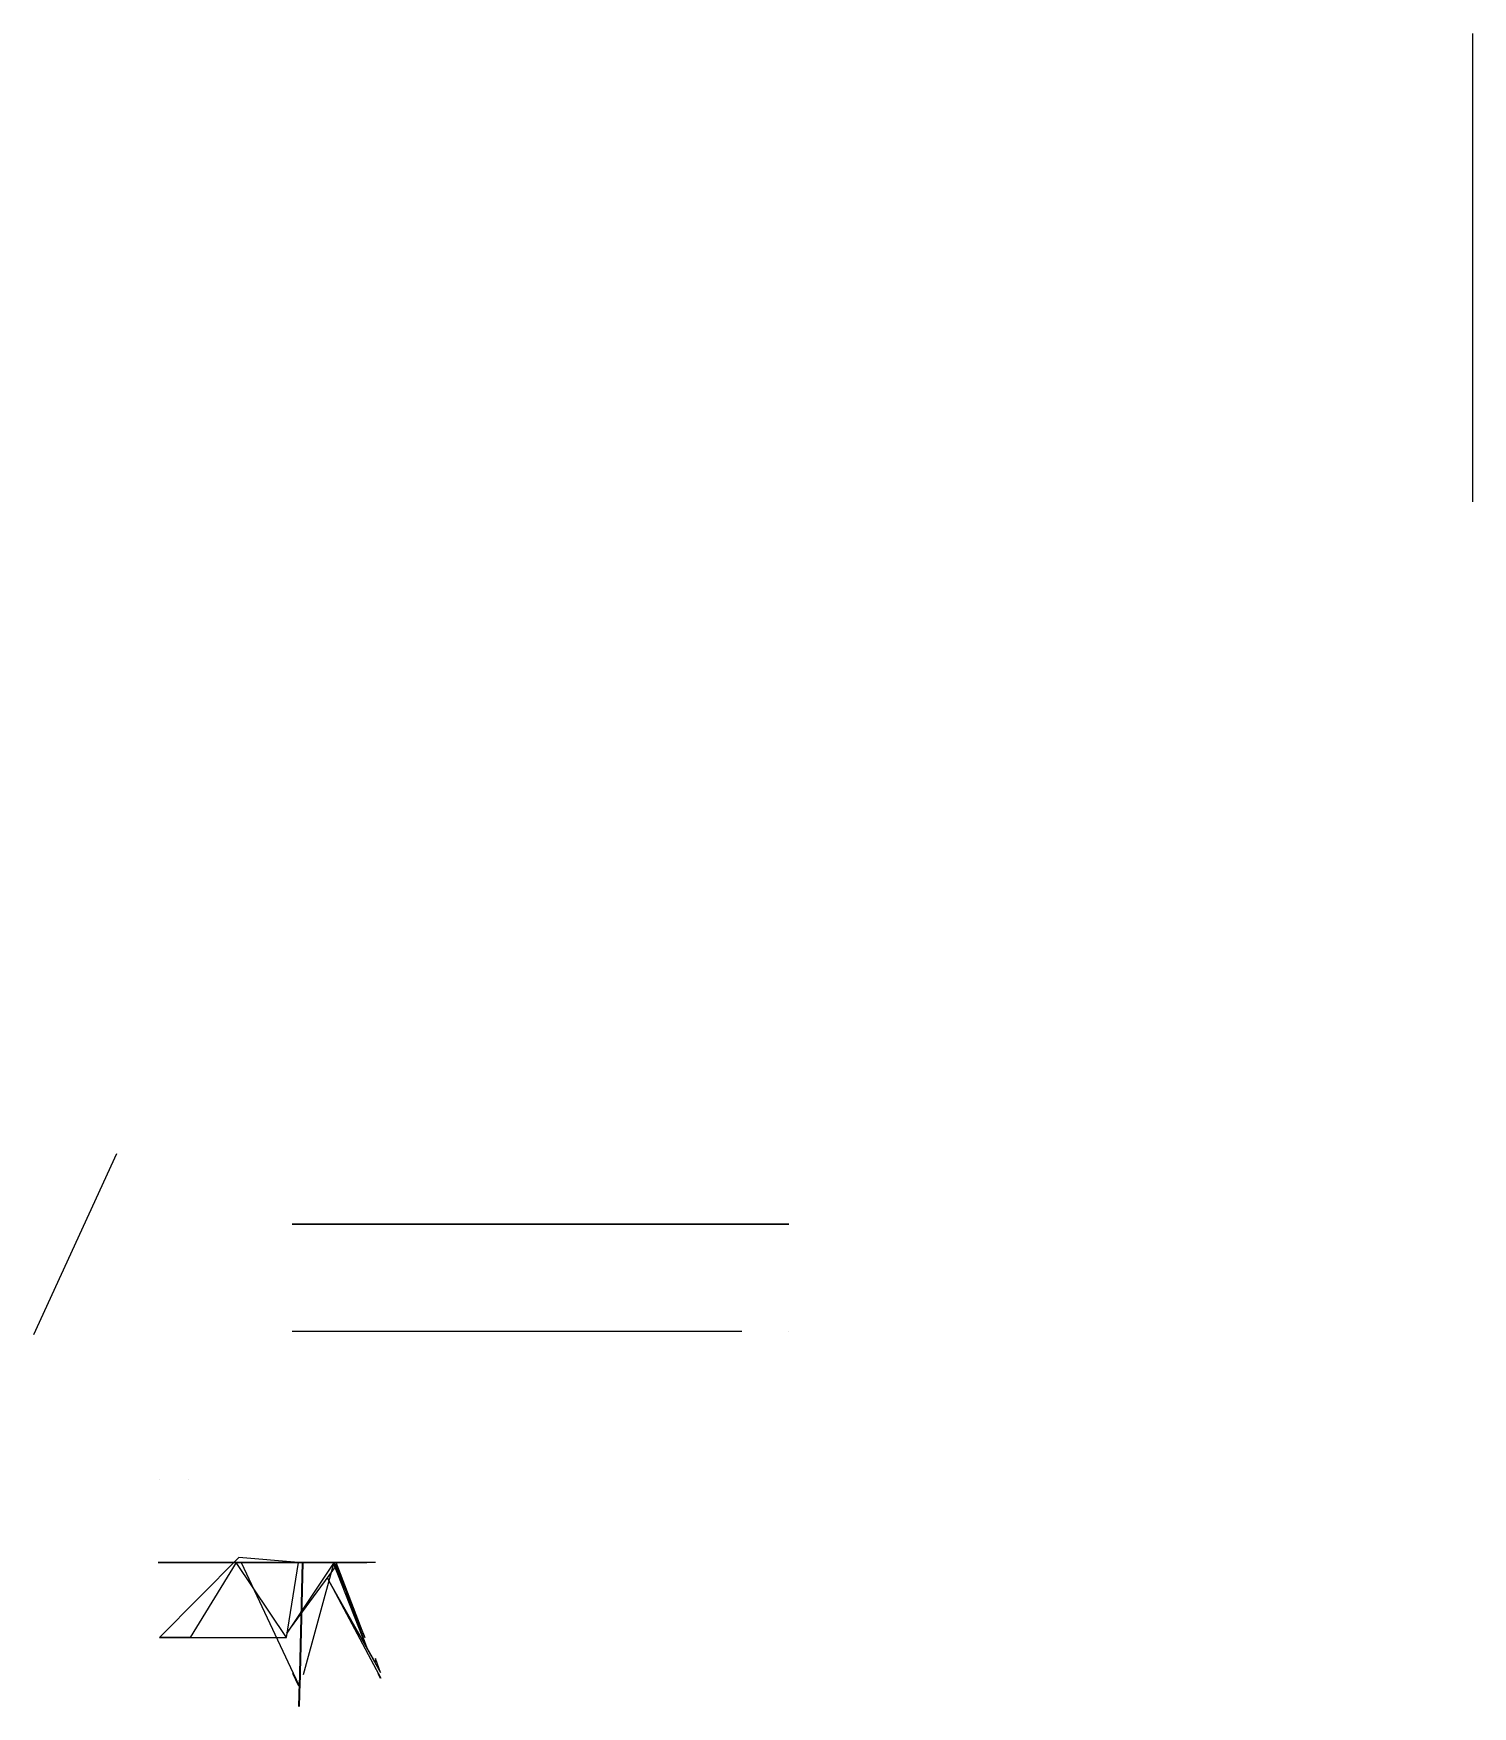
# Model space of a CAD drawing. Header units: inches. Extents: x -28 to 126, y -40 to 138.
import ezdxf

# ---------------------------------------------------------------- set-up
doc = ezdxf.new("R2010")
doc.units = ezdxf.units.IN
doc.header["$MEASUREMENT"] = 0
doc.layers.add('Layer1', color=184, linetype='Continuous')
doc.layers.add('Layer10', color=251, linetype='Continuous')
doc.layers.add('Layer7', color=7, linetype='Continuous', true_color=0xffffff)

msp = doc.modelspace()

# ---------------------------------------------------------------- linework, layer by layer
at = {"extrusion": (0, -1, 0)}
for p, q in [((53.03, 11.43, 157.43), (0, 11.43, 157.43)), ((45.09, 11.43, 154.43), (0, 11.43, 154.43)), ((39.58, 11.43, 151.43), (0, 11.43, 151.43)), ((38.9, 11.43, 148.43), (0, 11.43, 148.43)), ((38.22, 11.43, 145.43), (0, 11.43, 145.43)), ((51.71, 11.43, 156.93), (0, 11.43, 156.93)), ((43.77, 11.43, 153.93), (0, 11.43, 153.93)), ((39.47, 11.43, 150.93), (0, 11.43, 150.93)), ((38.74, 11.43, 147.72), (0, 11.43, 147.93)), ((38.11, 11.43, 144.93), (0, 11.43, 144.93)), ((14.36, 11.43, 157.43), (14.36, 11.43, 157.43)), ((14.36, 11.43, 157.43), (47.8, 11.43, 157.43)), ((53.03, 11.43, 145.24), (53.03, 11.43, 145.24)), ((0, 0, 143), (48, 0, 143)), ((0, 0, 143), (37.78, 0, 143)), ((37.78, 0, 143), (37.78, 0, 142.45)), ((48, 0, 143), (48, 0, 143)), ((48, 0, 143), (48, 0, 143))]:
    msp.add_line(p, q, dxfattribs=at)
at = {"extrusion": (0, -1, 0), "elevation": -11.43}
for points in [[(53.03, 157.43), (0, 157.43), (0, 157.43), (53.03, 157.43)], [(39.81, 152.44), (53.03, 157.43), (0, 157.43), (0, 143), (37.67, 143)], [(53.03, 157.43), (39.81, 152.44), (37.67, 143), (40.66, 143), (42.57, 151.15), (53.03, 155.09)]]:
    msp.add_lwpolyline(points, close=True, dxfattribs=at)
at = {"extrusion": (0, -1, 0)}
msp.add_lwpolyline([(53.03, 143), (53.03, 143)], close=True, dxfattribs=at)
at = {"layer": 'Layer1', "extrusion": (0, -1, 0)}
for p, q in [((-6.19, -24.68, 154.87), (3.97, -24.68, 154.87)), ((-4.92, -24.68, 156.83), (-5.71, -24.68, 156.83)), ((-5.42, -24.7, 157.53), (-5.71, -24.69, 156.83)), ((-5.43, -24.68, 157.5), (0.12, -36.5, 172.8)), ((-4.96, -24.68, 156.83), (3.97, -24.68, 156.83)), ((1.07, -24.68, 171.15), (0.74, -37.94, 172.51)), ((1.14, -24.68, 172.99), (0.81, -37.94, 174.35)), ((4.41, -24.84, 160.2), (1.16, -36.68, 172.99)), ((8.89, -24.68, 155.31), (3.79, -24.68, 151.76)), ((8, -24.68, 157.7), (4.41, -24.68, 160.2)), ((8, -33.86, 157.7), (4.7, -24.86, 178.47)), ((9.28, -36.68, 151.79), (3.81, -26.41, 151.78)), ((0.03, -36.48, 170.94), (0.68, -37.86, 172.73)), ((0.11, -36.48, 172.78), (0.76, -37.86, 174.57)), ((0.75, -37.48, 172.46), (0.68, -40.06, 172.73)), ((0.82, -37.48, 174.3), (0.76, -40.06, 174.57)), ((9.13, -36.54, 149.95), (9.39, -37.03, 149.95)), ((9.21, -36.54, 151.79), (9.47, -37.03, 151.79))]:
    msp.add_line(p, q, dxfattribs=at)
at = {"layer": 'Layer1', "extrusion": (0, -1, 0), "elevation": 24.68}
for points in [[(4.7, 178.47), (-0.62, 178.47), (-14.29, 144.24), (-10.94, 144.24), (-6.65, 154.56)], [(-5.98, 154.87), (-6.53, 154.87), (-6.7, 154.46)], [(4.47, 154.36), (4.47, 154.87), (3.96, 154.87)], [(3.96, 156.83), (4.47, 156.83), (4.47, 157.33)], [(4.47, 154.37), (4.47, 153.49), (7.96, 155.91), (4.47, 158.33), (4.47, 157.33)]]:
    msp.add_lwpolyline(points, dxfattribs=at)
at = {"layer": 'Layer1'}
for points in [[(-14.17, -32.68, 144.55), (-0.62, -32.68, 178.48), (0.67, -24.68, 174.6), (-5.68, -24.15, 156.82)], [(-5.98, -24.69, 156.18), (-10.89, -32.68, 144.38), (-14.17, -32.68, 144.55), (-0.62, -32.68, 178.48)], [(4.47, -24.68, 156.74), (4.47, -24.68, 154.69), (-6.6, -24.68, 154.86), (-5.98, -24.68, 156.18)], [(-6.6, -24.68, 154.86), (-5.98, -24.68, 156.18), (4.44, -24.68, 156.83), (-5.57, -24.68, 156.83)], [(-0.55, -32.23, 178.26), (4.75, -24.99, 178.17), (7.98, -33.79, 157.86), (4.43, -24.75, 160.1)], [(4.47, -24.68, 156.83), (4.47, -24.68, 158.33), (7.76, -32.68, 156.04), (4.71, -24.68, 153.65)], [(8.86, -35.33, 155.29), (3.93, -26.64, 151.78), (9.44, -36.41, 151.88), (8.89, -34.92, 155.32)]]:
    msp.add_3dface(points, dxfattribs=at)
at = {"layer": 'Layer10', "extrusion": (0, -1, 0)}
msp.add_line((-18.74, 18.93, 220.23), (-27.61, -0.4, 220.23), dxfattribs=at)
at = {"layer": 'Layer7'}
msp.add_line((126, 138.5, 142.12), (126, 88.5, 142.12), dxfattribs=at)
at = {"layer": 'Layer7', "extrusion": (0, -1, 0)}
for p, q in [((-14.11, -15.85, 143.82), (-14.11, -15.85, -21.95)), ((-11.11, -15.85, 143.82), (-11.11, -15.85, -21.95))]:
    msp.add_line(p, q, dxfattribs=at)

doc.saveas('drawing.dxf')
